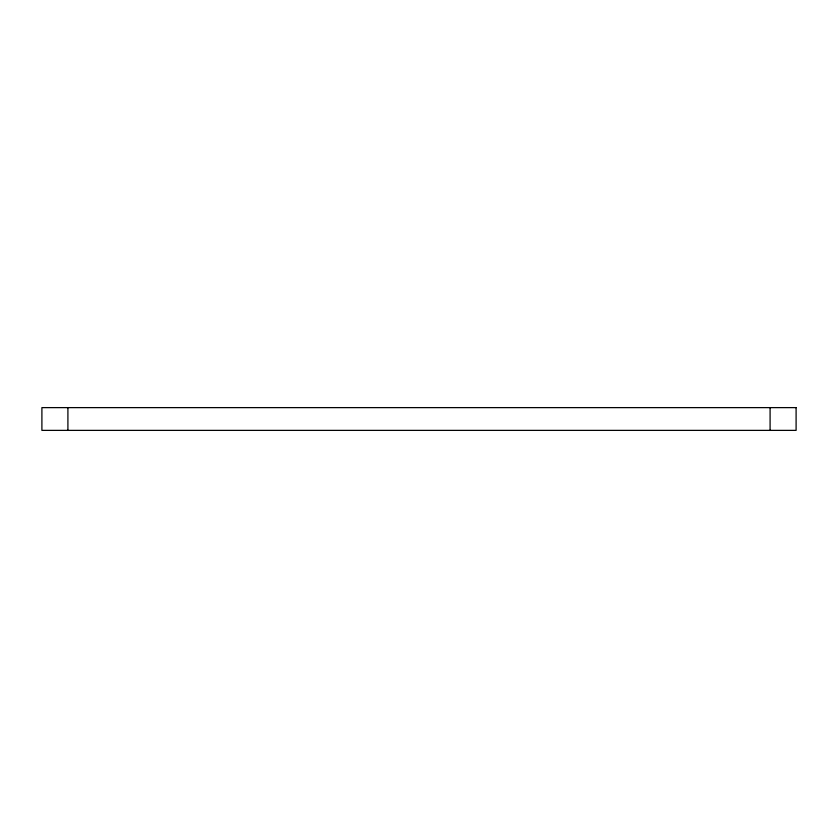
<?xml version="1.0" encoding="UTF-8"?>
<svg xmlns="http://www.w3.org/2000/svg" width="838" height="838" viewBox="0 0 838 838"><rect width="100%" height="100%" fill="white"/><g stroke="black" fill="none" stroke-linecap="round" stroke-linejoin="round"><path stroke-width="1.26" d="M770.091 407.624L770.091 430.376M67.909 407.624L67.909 430.376M796.1 407.624L41.9 407.624L41.9 430.376L796.1 430.376L796.1 407.624"/></g></svg>
